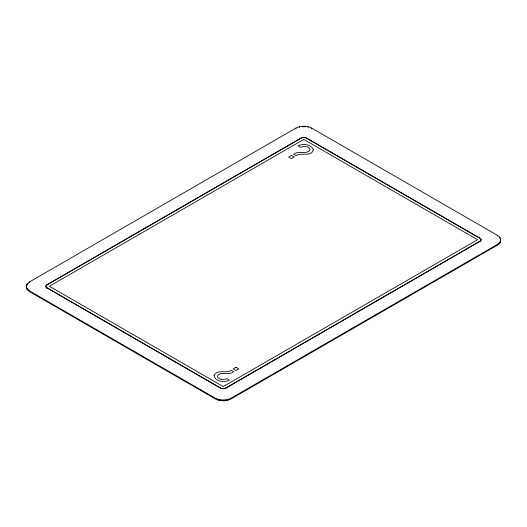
<?xml version="1.0" encoding="UTF-8"?>
<svg xmlns="http://www.w3.org/2000/svg" width="527" height="527" viewBox="0 0 527 527"><rect width="100%" height="100%" fill="white"/><g stroke="black" fill="none" stroke-linecap="round" stroke-linejoin="round"><path stroke-width="0.79" d="M26.35 286.418L27.206 283.941L29.637 281.84L295.864 128.133C300.733 125.591 306.866 125.591 311.734 128.133L497.363 235.305C501.658 237.031 501.671 243.434 497.363 245.16L231.136 398.867C226.267 401.409 220.134 401.409 215.266 398.867L29.637 291.695L27.206 289.593L26.35 286.418L26.449 287.959M26.35 287.116L26.449 285.575M500.551 241.425L500.65 239.884L500.65 240.582M26.449 287.261L27.206 288.895L29.637 290.996L215.266 398.168C220.134 400.711 226.267 400.711 231.136 398.168L497.363 244.462L499.794 242.361L500.551 240.727M46.89 284.791L301.279 137.916A3.564 2.055 0 0 1 306.319 137.916L480.11 238.257A3.564 2.055 0 0 1 480.11 241.162L225.721 388.215A3.564 2.055 0 0 1 220.681 388.215L46.89 287.874A3.564 2.055 0 0 1 46.89 284.962L46.89 284.791A3.564 2.055 0 0 0 46.89 287.696L46.89 288.572M46.89 284.962L301.279 138.094A3.564 2.055 0 0 1 306.319 138.094L480.11 238.428A3.564 2.055 0 0 1 480.677 238.856M46.89 287.696L220.681 388.037A3.564 2.055 0 0 0 225.721 388.037L480.11 241.162M500.551 239.041L500.551 239.739M500.268 238.211L500.268 238.909L499.794 237.407M500.268 241.564L500.268 242.262M499.794 242.361L499.794 243.059M499.148 243.125L499.148 243.823M497.363 235.305L497.363 236.004M497.363 244.462L497.363 245.16M311.734 128.133L311.734 128.832M308.091 126.724L308.091 127.422M305.265 126.289L305.265 126.987M303.802 126.236L303.802 126.935M302.333 126.289L302.333 126.987M299.507 126.724L299.507 127.422M295.864 128.133L295.864 128.832M231.136 398.168L231.136 398.867M228.81 399.202L228.81 399.901M227.493 399.578L227.493 400.276M226.103 399.848L226.103 400.546M225.734 388.024L225.721 388.906M224.667 400.013L224.667 400.711M223.198 400.065L223.198 400.764M221.735 400.013L221.735 400.711M220.299 399.848L220.299 400.546M218.909 399.578L218.909 400.276M217.592 399.202L217.592 399.901M215.266 398.168L215.266 398.867M29.637 281.84L29.637 282.538M29.637 290.996L29.637 291.695M27.852 283.177L27.852 283.875M27.852 289.659L27.852 290.357M27.206 283.941L26.732 285.436L26.732 284.738M27.206 288.895L27.206 289.593M26.732 288.091L26.732 288.789M481.032 239.35A3.564 2.055 0 0 1 480.11 241.34M214.081 375.244C214.752 381.726 224.397 382.701 229.271 380.184L227.058 378.557C224.113 379.829 220.207 380.066 217.822 377.576L217.394 376.39L217.723 375.237C222.098 371.41 229.1 375.599 233.685 371.64L231.34 370.283C226.274 373.92 217.539 368.913 214.081 375.244M313.381 149.773C311.398 157.375 300.97 151.934 296.049 155.656L293.697 154.299C298.289 150.347 305.285 154.53 309.659 150.709L309.988 149.549L309.56 148.37C307.175 145.88 303.269 146.111 300.324 147.382L298.111 145.762C303.058 143.364 311.161 144.128 313.381 149.773M303.802 139.372L49.406 286.24L223.198 386.581L477.594 239.713L303.802 139.372M291.431 155.439L288.644 157.046L291.431 158.653L294.211 157.046L291.431 155.439M235.958 367.293L233.171 368.9L235.958 370.507L238.738 368.9L235.958 367.293"/></g></svg>
